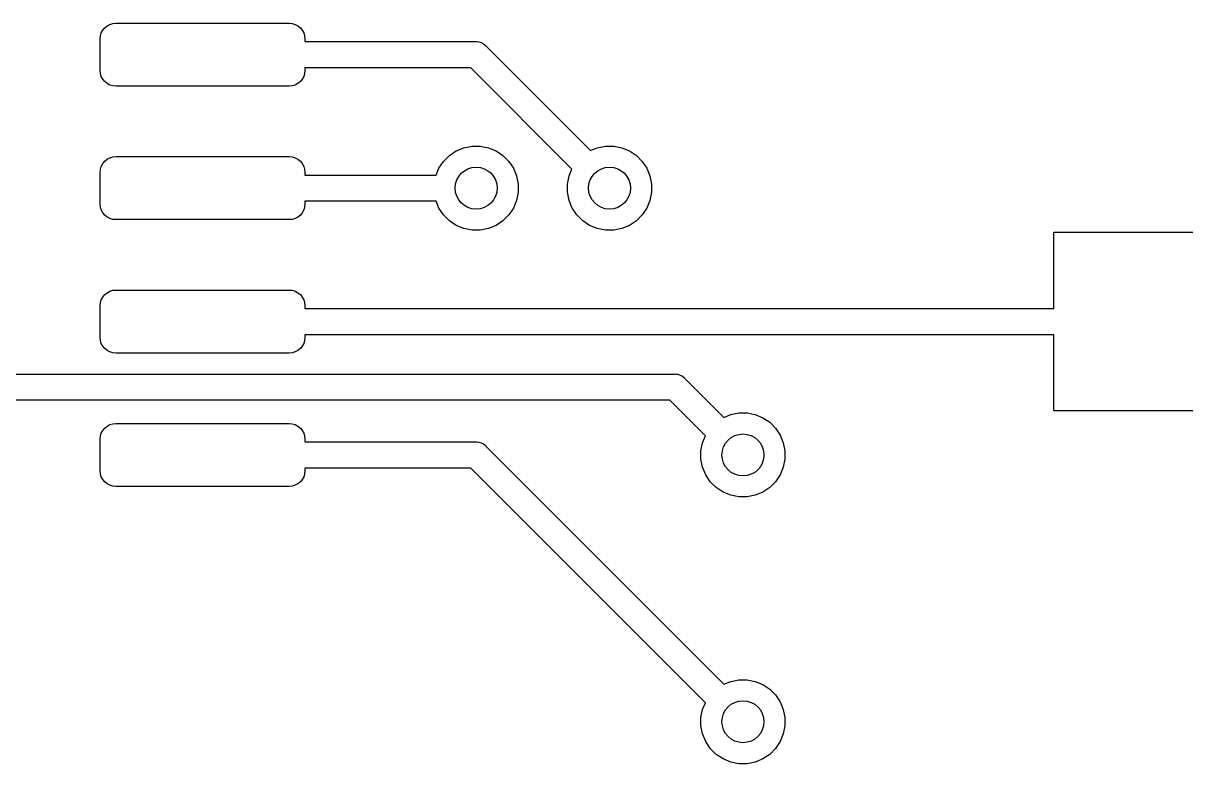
# Model space of a CAD drawing. Extents: x 4.65 to 8.46, y -5.31 to -3.29.
# Drawn here: x 6.6302 to 7.066, y -4.3658 to -4.0882 of the extents above; entities that cross this region are included whole.
import ezdxf

# ---------------------------------------------------------------- set-up
doc = ezdxf.new("R2010")
doc.units = 0
doc.header["$MEASUREMENT"] = 0
doc.layers.add('BLACK', color=7, linetype='CONTINUOUS')

msp = doc.modelspace()

# ---------------------------------------------------------------- linework, layer by layer
at = {"layer": 'BLACK', "linetype": 'CONTINUOUS'}
for p, q in [((6.6595, -4.09183), (6.66005, -4.09081)), ((6.66005, -4.09081), (6.66078, -4.08992)), ((6.66078, -4.08992), (6.66168, -4.08918)), ((6.66168, -4.08918), (6.6627, -4.08864)), ((6.6627, -4.08864), (6.66381, -4.0883)), ((6.66381, -4.0883), (6.66496, -4.08819)), ((6.66496, -4.08819), (6.72992, -4.08819)), ((6.72992, -4.08819), (6.73107, -4.0883)), ((6.73107, -4.0883), (6.73218, -4.08864)), ((6.73218, -4.08864), (6.7332, -4.08918)), ((6.7332, -4.08918), (6.7341, -4.08992)), ((6.7341, -4.08992), (6.73483, -4.09081)), ((6.73483, -4.09081), (6.73538, -4.09183)), ((6.65906, -4.09409), (6.65917, -4.09294)), ((6.65906, -4.10591), (6.65906, -4.09409)), ((6.65917, -4.09294), (6.6595, -4.09183)), ((6.73538, -4.09183), (6.73571, -4.09294)), ((6.73571, -4.09294), (6.73583, -4.09409)), ((6.73583, -4.09409), (6.73583, -4.09508)), ((6.73583, -4.09508), (6.79976, -4.09508)), ((6.79976, -4.09508), (6.8, -4.09506)), ((6.8, -4.09506), (6.80024, -4.09508)), ((6.80024, -4.09508), (6.80024, -4.09508)), ((6.80024, -4.09508), (6.80096, -4.09515)), ((6.80096, -4.09515), (6.80189, -4.09543)), ((6.80189, -4.09543), (6.80275, -4.09589)), ((6.80275, -4.09589), (6.8035, -4.0965)), ((6.8035, -4.0965), (6.80365, -4.09669)), ((6.80365, -4.09669), (6.84287, -4.13591)), ((6.65917, -4.10706), (6.65906, -4.10591)), ((6.6595, -4.10817), (6.65917, -4.10706)), ((6.66005, -4.10919), (6.6595, -4.10817)), ((6.73538, -4.10817), (6.73483, -4.10919)), ((6.73571, -4.10706), (6.73538, -4.10817)), ((6.73583, -4.10591), (6.73571, -4.10706)), ((6.79796, -4.10492), (6.73583, -4.10492)), ((6.73583, -4.10492), (6.73583, -4.10591)), ((6.83591, -4.14287), (6.79796, -4.10492)), ((6.66078, -4.11008), (6.66005, -4.10919)), ((6.66168, -4.11082), (6.66078, -4.11008)), ((6.6627, -4.11136), (6.66168, -4.11082)), ((6.66381, -4.1117), (6.6627, -4.11136)), ((6.66496, -4.11181), (6.66381, -4.1117)), ((6.72992, -4.11181), (6.66496, -4.11181)), ((6.73107, -4.1117), (6.72992, -4.11181)), ((6.73218, -4.11136), (6.73107, -4.1117)), ((6.7332, -4.11082), (6.73218, -4.11136)), ((6.7341, -4.11008), (6.7332, -4.11082)), ((6.73483, -4.10919), (6.7341, -4.11008)), ((6.79254, -4.13604), (6.79541, -4.13486)), ((6.79541, -4.13486), (6.79845, -4.13425)), ((6.79845, -4.13425), (6.80155, -4.13425)), ((6.80155, -4.13425), (6.80459, -4.13486)), ((6.80459, -4.13486), (6.80746, -4.13604)), ((6.84287, -4.13591), (6.84541, -4.13486)), ((6.84541, -4.13486), (6.84845, -4.13425)), ((6.84845, -4.13425), (6.85155, -4.13425)), ((6.85155, -4.13425), (6.85459, -4.13486)), ((6.85459, -4.13486), (6.85746, -4.13604)), ((6.66078, -4.13992), (6.66168, -4.13918)), ((6.66168, -4.13918), (6.6627, -4.13864)), ((6.6627, -4.13864), (6.66381, -4.1383)), ((6.66381, -4.1383), (6.66496, -4.13819)), ((6.66496, -4.13819), (6.72992, -4.13819)), ((6.72992, -4.13819), (6.73107, -4.1383)), ((6.73107, -4.1383), (6.73218, -4.13864)), ((6.73218, -4.13864), (6.7332, -4.13918)), ((6.7332, -4.13918), (6.7341, -4.13992)), ((6.78777, -4.13996), (6.78996, -4.13777)), ((6.78996, -4.13777), (6.79254, -4.13604)), ((6.80746, -4.13604), (6.81004, -4.13777)), ((6.81004, -4.13777), (6.81223, -4.13996)), ((6.85746, -4.13604), (6.86004, -4.13777)), ((6.86004, -4.13777), (6.86223, -4.13996)), ((6.65906, -4.14409), (6.65917, -4.14294)), ((6.65917, -4.14294), (6.6595, -4.14183)), ((6.6595, -4.14183), (6.66005, -4.14081)), ((6.66005, -4.14081), (6.66078, -4.13992)), ((6.7341, -4.13992), (6.73483, -4.14081)), ((6.73483, -4.14081), (6.73538, -4.14183)), ((6.73538, -4.14183), (6.73571, -4.14294)), ((6.73571, -4.14294), (6.73583, -4.14409)), ((6.78499, -4.14508), (6.78604, -4.14254)), ((6.78604, -4.14254), (6.78777, -4.13996)), ((6.81223, -4.13996), (6.81396, -4.14254)), ((6.81396, -4.14254), (6.81514, -4.14541)), ((6.83486, -4.14541), (6.83591, -4.14287)), ((6.86223, -4.13996), (6.86396, -4.14254)), ((6.86396, -4.14254), (6.86514, -4.14541)), ((6.65906, -4.15591), (6.65906, -4.14409)), ((6.73583, -4.14409), (6.73583, -4.14508)), ((6.73583, -4.14508), (6.78499, -4.14508)), ((6.81514, -4.14541), (6.81575, -4.14845)), ((6.83425, -4.14845), (6.83486, -4.14541)), ((6.86514, -4.14541), (6.86575, -4.14845)), ((6.81575, -4.15155), (6.81514, -4.15459)), ((6.81575, -4.14845), (6.81575, -4.15155)), ((6.83425, -4.15155), (6.83425, -4.14845)), ((6.83486, -4.15459), (6.83425, -4.15155)), ((6.86575, -4.15155), (6.86514, -4.15459)), ((6.86575, -4.14845), (6.86575, -4.15155)), ((6.65917, -4.15706), (6.65906, -4.15591)), ((6.73583, -4.15591), (6.73571, -4.15706)), ((6.78499, -4.15492), (6.73583, -4.15492)), ((6.73583, -4.15492), (6.73583, -4.15591)), ((6.78604, -4.15746), (6.78499, -4.15492)), ((6.81514, -4.15459), (6.81396, -4.15746)), ((6.83604, -4.15746), (6.83486, -4.15459)), ((6.86514, -4.15459), (6.86396, -4.15746)), ((6.6595, -4.15817), (6.65917, -4.15706)), ((6.66005, -4.15919), (6.6595, -4.15817)), ((6.66078, -4.16008), (6.66005, -4.15919)), ((6.66168, -4.16082), (6.66078, -4.16008)), ((6.6627, -4.16136), (6.66168, -4.16082)), ((6.66381, -4.1617), (6.6627, -4.16136)), ((6.73218, -4.16136), (6.73107, -4.1617)), ((6.7332, -4.16082), (6.73218, -4.16136)), ((6.7341, -4.16008), (6.7332, -4.16082)), ((6.73483, -4.15919), (6.7341, -4.16008)), ((6.73538, -4.15817), (6.73483, -4.15919)), ((6.73571, -4.15706), (6.73538, -4.15817)), ((6.78777, -4.16004), (6.78604, -4.15746)), ((6.78996, -4.16223), (6.78777, -4.16004)), ((6.81223, -4.16004), (6.81004, -4.16223)), ((6.81396, -4.15746), (6.81223, -4.16004)), ((6.83777, -4.16004), (6.83604, -4.15746)), ((6.83996, -4.16223), (6.83777, -4.16004)), ((6.86223, -4.16004), (6.86004, -4.16223)), ((6.86396, -4.15746), (6.86223, -4.16004)), ((6.66496, -4.16181), (6.66381, -4.1617)), ((6.72992, -4.16181), (6.66496, -4.16181)), ((6.73107, -4.1617), (6.72992, -4.16181)), ((6.79254, -4.16396), (6.78996, -4.16223)), ((6.79541, -4.16514), (6.79254, -4.16396)), ((6.79845, -4.16575), (6.79541, -4.16514)), ((6.80459, -4.16514), (6.80155, -4.16575)), ((6.80746, -4.16396), (6.80459, -4.16514)), ((6.81004, -4.16223), (6.80746, -4.16396)), ((6.84254, -4.16396), (6.83996, -4.16223)), ((6.84541, -4.16514), (6.84254, -4.16396)), ((6.84845, -4.16575), (6.84541, -4.16514)), ((6.85459, -4.16514), (6.85155, -4.16575)), ((6.85746, -4.16396), (6.85459, -4.16514)), ((6.86004, -4.16223), (6.85746, -4.16396)), ((6.80155, -4.16575), (6.79845, -4.16575)), ((6.85155, -4.16575), (6.84845, -4.16575)), ((7.01654, -4.19508), (7.01654, -4.16654)), ((7.01654, -4.16654), (7.08346, -4.16654)), ((6.65917, -4.19294), (6.6595, -4.19183)), ((6.6595, -4.19183), (6.66005, -4.19081)), ((6.66005, -4.19081), (6.66078, -4.18992)), ((6.66078, -4.18992), (6.66168, -4.18918)), ((6.66168, -4.18918), (6.6627, -4.18864)), ((6.6627, -4.18864), (6.66381, -4.1883)), ((6.66381, -4.1883), (6.66496, -4.18819)), ((6.66496, -4.18819), (6.72992, -4.18819)), ((6.72992, -4.18819), (6.73107, -4.1883)), ((6.73107, -4.1883), (6.73218, -4.18864)), ((6.73218, -4.18864), (6.7332, -4.18918)), ((6.7332, -4.18918), (6.7341, -4.18992)), ((6.7341, -4.18992), (6.73483, -4.19081)), ((6.73483, -4.19081), (6.73538, -4.19183)), ((6.73538, -4.19183), (6.73571, -4.19294)), ((6.65906, -4.19409), (6.65917, -4.19294)), ((6.65906, -4.20591), (6.65906, -4.19409)), ((6.73571, -4.19294), (6.73583, -4.19409)), ((6.73583, -4.19409), (6.73583, -4.19508)), ((6.73583, -4.19508), (7.01654, -4.19508)), ((7.01654, -4.20492), (6.73583, -4.20492)), ((6.73583, -4.20492), (6.73583, -4.20591)), ((7.01654, -4.23346), (7.01654, -4.20492)), ((6.65917, -4.20706), (6.65906, -4.20591)), ((6.6595, -4.20817), (6.65917, -4.20706)), ((6.66005, -4.20919), (6.6595, -4.20817)), ((6.66078, -4.21008), (6.66005, -4.20919)), ((6.73483, -4.20919), (6.7341, -4.21008)), ((6.73538, -4.20817), (6.73483, -4.20919)), ((6.73571, -4.20706), (6.73538, -4.20817)), ((6.73583, -4.20591), (6.73571, -4.20706)), ((6.66168, -4.21082), (6.66078, -4.21008)), ((6.6627, -4.21136), (6.66168, -4.21082)), ((6.66381, -4.2117), (6.6627, -4.21136)), ((6.66496, -4.21181), (6.66381, -4.2117)), ((6.72992, -4.21181), (6.66496, -4.21181)), ((6.73107, -4.2117), (6.72992, -4.21181)), ((6.73218, -4.21136), (6.73107, -4.2117)), ((6.7332, -4.21082), (6.73218, -4.21136)), ((6.7341, -4.21008), (6.7332, -4.21082)), ((6.62665, -4.21969), (6.87437, -4.21969)), ((6.87437, -4.21969), (6.87461, -4.21966)), ((6.87461, -4.21966), (6.87485, -4.21969)), ((6.87485, -4.21969), (6.87485, -4.21969)), ((6.87485, -4.21969), (6.87557, -4.21976)), ((6.87557, -4.21976), (6.8765, -4.22004)), ((6.8765, -4.22004), (6.87735, -4.2205)), ((6.87735, -4.2205), (6.8781, -4.22111)), ((6.8781, -4.22111), (6.87826, -4.2213)), ((6.87826, -4.2213), (6.89287, -4.23591)), ((6.87257, -4.22953), (6.62485, -4.22953)), ((6.88591, -4.24287), (6.87257, -4.22953)), ((6.89287, -4.23591), (6.89541, -4.23486)), ((6.89541, -4.23486), (6.89845, -4.23425)), ((6.89845, -4.23425), (6.90155, -4.23425)), ((6.90155, -4.23425), (6.90459, -4.23486)), ((6.90459, -4.23486), (6.90746, -4.23604)), ((7.08346, -4.23346), (7.01654, -4.23346)), ((6.66078, -4.23992), (6.66168, -4.23918)), ((6.66168, -4.23918), (6.6627, -4.23864)), ((6.6627, -4.23864), (6.66381, -4.2383)), ((6.66381, -4.2383), (6.66496, -4.23819)), ((6.66496, -4.23819), (6.72992, -4.23819)), ((6.72992, -4.23819), (6.73107, -4.2383)), ((6.73107, -4.2383), (6.73218, -4.23864)), ((6.73218, -4.23864), (6.7332, -4.23918)), ((6.7332, -4.23918), (6.7341, -4.23992)), ((6.90746, -4.23604), (6.91004, -4.23777)), ((6.91004, -4.23777), (6.91223, -4.23996)), ((6.65906, -4.24409), (6.65917, -4.24294)), ((6.65906, -4.25591), (6.65906, -4.24409)), ((6.65917, -4.24294), (6.6595, -4.24183)), ((6.6595, -4.24183), (6.66005, -4.24081)), ((6.66005, -4.24081), (6.66078, -4.23992)), ((6.7341, -4.23992), (6.73483, -4.24081)), ((6.73483, -4.24081), (6.73538, -4.24183)), ((6.73538, -4.24183), (6.73571, -4.24294)), ((6.73571, -4.24294), (6.73583, -4.24409)), ((6.73583, -4.24409), (6.73583, -4.24508)), ((6.88486, -4.24541), (6.88591, -4.24287)), ((6.91223, -4.23996), (6.91396, -4.24254)), ((6.91396, -4.24254), (6.91514, -4.24541)), ((6.73583, -4.24508), (6.79976, -4.24508)), ((6.79976, -4.24508), (6.8, -4.24505)), ((6.8, -4.24505), (6.80024, -4.24508)), ((6.80024, -4.24508), (6.80024, -4.24508)), ((6.80024, -4.24508), (6.80096, -4.24515)), ((6.80096, -4.24515), (6.80189, -4.24543)), ((6.80189, -4.24543), (6.80275, -4.24589)), ((6.80275, -4.24589), (6.8035, -4.2465)), ((6.8035, -4.2465), (6.80365, -4.24669)), ((6.80365, -4.24669), (6.89287, -4.33591)), ((6.88425, -4.24845), (6.88486, -4.24541)), ((6.88425, -4.25155), (6.88425, -4.24845)), ((6.91514, -4.24541), (6.91575, -4.24845)), ((6.91575, -4.24845), (6.91575, -4.25155)), ((6.88486, -4.25459), (6.88425, -4.25155)), ((6.91575, -4.25155), (6.91514, -4.25459)), ((6.65917, -4.25706), (6.65906, -4.25591)), ((6.6595, -4.25817), (6.65917, -4.25706)), ((6.73571, -4.25706), (6.73538, -4.25817)), ((6.73583, -4.25591), (6.73571, -4.25706)), ((6.79796, -4.25492), (6.73583, -4.25492)), ((6.73583, -4.25492), (6.73583, -4.25591)), ((6.88591, -4.34287), (6.79796, -4.25492)), ((6.88604, -4.25746), (6.88486, -4.25459)), ((6.91514, -4.25459), (6.91396, -4.25746)), ((6.66005, -4.25919), (6.6595, -4.25817)), ((6.66078, -4.26008), (6.66005, -4.25919)), ((6.66168, -4.26082), (6.66078, -4.26008)), ((6.6627, -4.26136), (6.66168, -4.26082)), ((6.66381, -4.2617), (6.6627, -4.26136)), ((6.73218, -4.26136), (6.73107, -4.2617)), ((6.7332, -4.26082), (6.73218, -4.26136)), ((6.7341, -4.26008), (6.7332, -4.26082)), ((6.73483, -4.25919), (6.7341, -4.26008)), ((6.73538, -4.25817), (6.73483, -4.25919)), ((6.88777, -4.26004), (6.88604, -4.25746)), ((6.88996, -4.26223), (6.88777, -4.26004)), ((6.91223, -4.26004), (6.91004, -4.26223)), ((6.91396, -4.25746), (6.91223, -4.26004)), ((6.66496, -4.26181), (6.66381, -4.2617)), ((6.72992, -4.26181), (6.66496, -4.26181)), ((6.73107, -4.2617), (6.72992, -4.26181)), ((6.89254, -4.26396), (6.88996, -4.26223)), ((6.89541, -4.26514), (6.89254, -4.26396)), ((6.89845, -4.26575), (6.89541, -4.26514)), ((6.90155, -4.26575), (6.89845, -4.26575)), ((6.90459, -4.26514), (6.90155, -4.26575)), ((6.90746, -4.26396), (6.90459, -4.26514)), ((6.91004, -4.26223), (6.90746, -4.26396)), ((6.89287, -4.33591), (6.89541, -4.33486)), ((6.89541, -4.33486), (6.89845, -4.33425)), ((6.89845, -4.33425), (6.90155, -4.33425)), ((6.90155, -4.33425), (6.90459, -4.33486)), ((6.90459, -4.33486), (6.90746, -4.33604)), ((6.90746, -4.33604), (6.91004, -4.33777)), ((6.91004, -4.33777), (6.91223, -4.33996)), ((6.91223, -4.33996), (6.91396, -4.34254)), ((6.88486, -4.34541), (6.88591, -4.34287)), ((6.91396, -4.34254), (6.91514, -4.34541)), ((6.88425, -4.34845), (6.88486, -4.34541)), ((6.88425, -4.35155), (6.88425, -4.34845)), ((6.91514, -4.34541), (6.91575, -4.34845)), ((6.91575, -4.34845), (6.91575, -4.35155)), ((6.88486, -4.35459), (6.88425, -4.35155)), ((6.91575, -4.35155), (6.91514, -4.35459)), ((6.88604, -4.35746), (6.88486, -4.35459)), ((6.91514, -4.35459), (6.91396, -4.35746)), ((6.88777, -4.36004), (6.88604, -4.35746)), ((6.88996, -4.36223), (6.88777, -4.36004)), ((6.91223, -4.36004), (6.91004, -4.36223)), ((6.91396, -4.35746), (6.91223, -4.36004)), ((6.89254, -4.36396), (6.88996, -4.36223)), ((6.89541, -4.36514), (6.89254, -4.36396)), ((6.89845, -4.36575), (6.89541, -4.36514)), ((6.90155, -4.36575), (6.89845, -4.36575)), ((6.90459, -4.36514), (6.90155, -4.36575)), ((6.90746, -4.36396), (6.90459, -4.36514)), ((6.91004, -4.36223), (6.90746, -4.36396))]:
    msp.add_line(p, q, dxfattribs=at)
at = {"layer": 'BLACK'}
for centre in [(6.8, -4.15), (6.85, -4.15), (6.9, -4.25), (6.9, -4.35)]:
    msp.add_circle(centre, 0.00787, dxfattribs=at)

doc.saveas('drawing.dxf')
